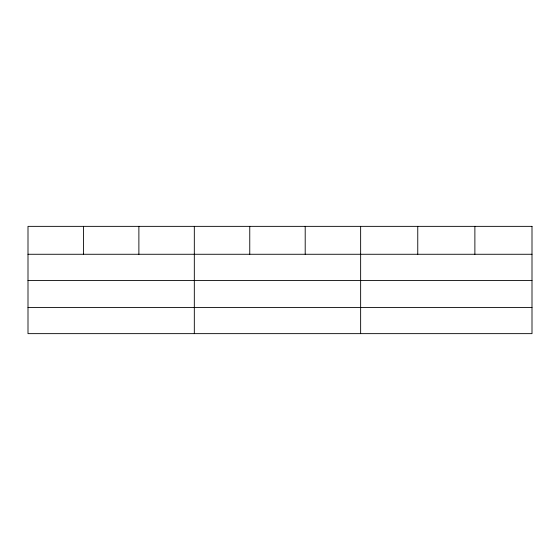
<?xml version="1.0" encoding="UTF-8"?>
<svg xmlns="http://www.w3.org/2000/svg" width="560" height="560" viewBox="0 0 560 560"><rect width="100%" height="100%" fill="white"/><g stroke="black" fill="none" stroke-linecap="round" stroke-linejoin="round"><path stroke-width="0.84" d="M28 254.268L532 254.268M28 280.462L532 280.462M28 307.447L532 307.447M474.88 226.359L474.88 254.268M417.76 226.359L417.76 254.268M360.64 226.359L360.64 333.641M305.2 226.359L305.2 254.268M249.76 226.359L249.76 254.268M194.32 226.359L194.32 333.641M138.88 226.359L138.88 254.268M83.44 226.359L83.44 254.268M532 226.359L28 226.359L28 333.641L532 333.641L532 226.359"/></g></svg>
